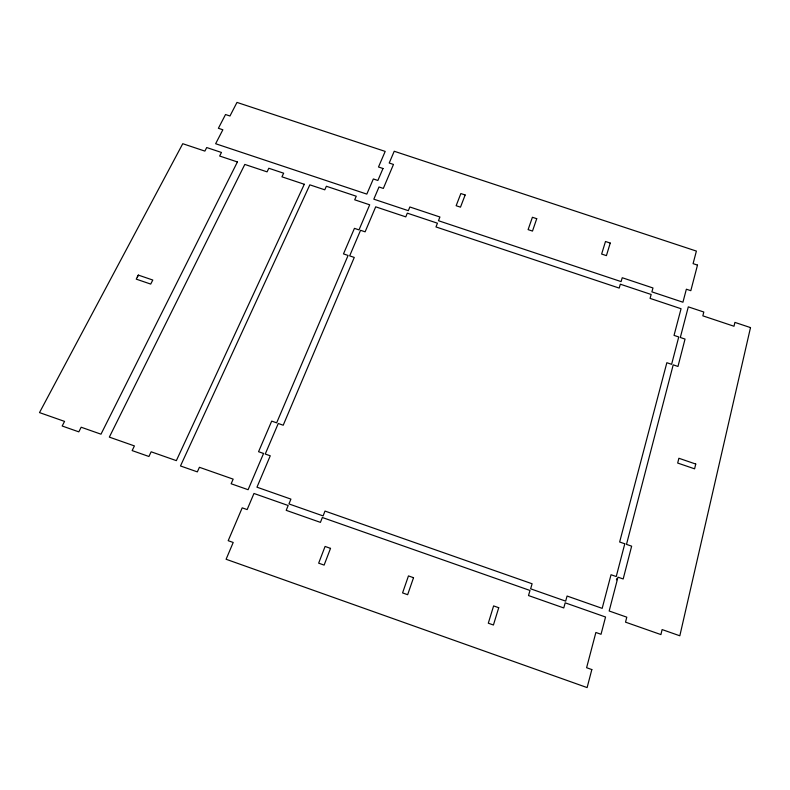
<?xml version="1.0" encoding="UTF-8"?>
<svg xmlns="http://www.w3.org/2000/svg" width="790" height="790" viewBox="0 0 790 790"><rect width="100%" height="100%" fill="white"/><g stroke="black" fill="none" stroke-linecap="round" stroke-linejoin="round"><path stroke-width="1.19" d="M616.437 579.83L616.763 578.576M138.339 275.098L136.236 279.137L150.712 284.084L152.796 280.035L138.339 275.098L137.292 277.112M750.5 327.593L679.825 635.792L662.109 629.571L660.924 634.587L625.532 622.155L626.786 617.178L609.169 610.996L617.977 577.154L623.182 578.971L631.644 546.167L626.5 544.379L673.208 364.842L677.978 366.451L685.039 339.068L680.318 337.488L688.297 306.856L703.811 312.02L702.843 315.852L733.999 326.25L734.907 322.399L750.5 327.593M695.743 464.046L694.598 468.835L677.682 463.049L678.877 458.259L695.743 464.046M591.829 669.564L587.118 687.586L226.098 559.261L233.208 542.473L228.201 540.696L242.204 507.842L247.142 509.589L253.965 493.474L288.172 505.501L286.207 510.34L320.434 522.378L322.34 517.499L530.001 590.466L528.5 595.551L563.764 607.945L565.186 602.829L605.545 617.01L601.032 634.281L595.877 632.474L586.605 667.718L591.829 669.564M624.791 543.787L616.24 576.552L611.035 574.725L602.178 608.359L567.082 596.035L565.66 601.131L530.623 588.817L532.114 583.77L324.996 511.071L323.1 515.919L288.952 503.931L290.918 499.112L256.967 487.193L270.259 455.791L265.243 454.043L278.258 423.499L283.215 425.218L354.266 257.431L349.664 255.871L360.556 230.295L365.118 231.826L375.694 206.832L405.793 216.875L407.304 213.152L437.443 223.195L435.981 226.947L619.192 288.083L620.338 284.193L651.167 294.473L650.071 298.383L681.059 308.732L674.038 335.385L678.748 336.965L671.619 364.309L666.849 362.709L619.646 541.999L624.791 543.787M697.491 265.104L690.815 290.681L686.362 289.209L682.935 302.215L651.888 291.865L652.975 287.975L622.234 277.734L621.098 281.605L438.47 220.726L439.921 217.003L409.842 206.98L408.341 210.683L373.818 199.179L379.003 186.983L383.328 188.425L393.479 164.448L389.213 163.026L394.22 151.255L696.395 251.092L693.087 263.643L697.491 265.104M610.245 243.073L606.414 255.634L601.634 254.044L605.495 241.493L610.245 243.073M498.727 607.717L493.424 625.009L488.299 623.201L493.612 605.91L498.727 607.717M536.736 218.702L532.49 231.075L528.105 229.623L532.411 217.27L536.736 218.702M413.526 577.697L407.65 594.702L402.574 592.905L408.46 575.91L413.526 577.697M465.152 194.982L460.491 207.158L456.146 205.716L460.856 193.55L465.152 194.982M330.526 548.369L324.127 565.097L318.656 563.161L325.085 546.443L330.526 548.369M383.002 168.497L377.877 180.466L373.334 178.965L366.817 194.103L215.64 143.731L222.859 129.767L218.386 128.286L225.525 114.53L229.969 115.992L236.98 102.414L385.194 151.404L378.489 166.996L383.002 168.497M263.574 453.46L248.1 489.711L231.144 483.757L233.159 479.135L199.416 467.295L197.342 471.877L180.485 465.962L309.838 184.84L324.769 189.817L326.379 186.262L356.26 196.226L354.7 199.811L369.7 204.808L358.996 229.88L354.443 228.35L343.482 253.896L348.084 255.447L276.648 422.828L271.691 421.11L258.557 451.712L263.574 453.46M304.298 184.277L176.348 460.639L151.157 451.801L148.925 456.492L132.147 450.586L134.409 445.916L109.336 437.117L244.811 164.429L267.069 171.855L268.817 168.25L283.659 173.208L281.941 176.822L304.298 184.277M237.405 161.95L100.992 434.184L81.172 427.232L78.812 431.853L62.173 426.007L64.563 421.396L39.5 412.597L182.757 143.711L204.877 151.097L206.723 147.542L221.467 152.46L219.65 156.025L237.405 161.95"/></g></svg>
